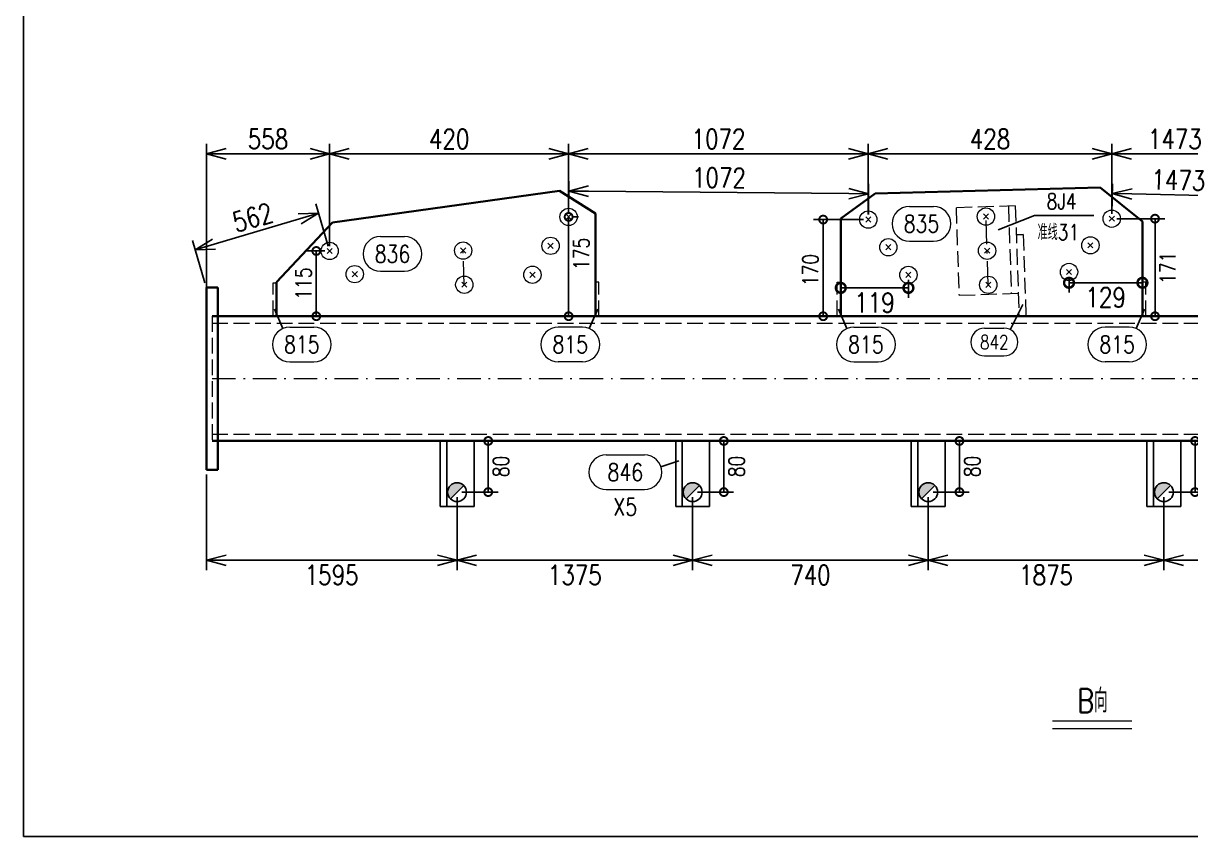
# Model space of a CAD drawing. Extents: x 1310 to 15542, y -76 to 8381.
# Drawn here: x 1516.4 to 1665, y 1193.8 to 1297.4 of the extents above; entities that cross this region are included whole.
import ezdxf
from ezdxf.enums import TextEntityAlignment as Align

# ---------------------------------------------------------------- set-up
doc = ezdxf.new("R2010")
doc.units = 0
doc.header["$MEASUREMENT"] = 0
doc.linetypes.add('一点画线', pattern=[5.2, 3, -1, 0.2, -1])
doc.linetypes.add('虚线', pattern=[2.75, 2, -0.75])
doc.layers.get('0').update_dxf_attribs({"linetype": 'CONTINUOUS', "lineweight": 25})
doc.layers.get('Defpoints').update_dxf_attribs({"linetype": 'CONTINUOUS'})
doc.layers.add('4', color=7, linetype='CONTINUOUS', lineweight=25)
doc.layers.add('5', color=7, linetype='CONTINUOUS', lineweight=25)
doc.styles.add('DimFont', font='simplex.shx', dxfattribs={"width": 0.8, "bigfont": 'gbhzfs.shx'})
doc.styles.get("Standard").update_dxf_attribs({"font": 'simplex.shx', "width": 0.7, "height": 3, "bigfont": 'gbhzfs.shx'})
doc.dimstyles.new('DHDxfDimStyleOpen30', dxfattribs={"dimtxt": 2.5, "dimasz": 2.5, "dimexe": 1.25, "dimexo": 0.625, "dimtad": 2, "dimtxsty": 'DimFont', "dimblk": 'OPEN30', "dimblk1": 'OPEN30', "dimblk2": 'OPEN30', "dimcen": 2.5, "dimadec": 0, "dimazin": 0, "dimtfac": 1, "dimtmove": 0, "dimatfit": 3, "dimfxl": 0, "dimarcsym": 0})

# ---------------------------------------------------------------- blocks, each defined once
blk = doc.blocks.new('板孔21.5')
at = {"layer": '5', "color": 7, "linetype": 'Continuous', "lineweight": 13}
for p, q in [((-0.3, -0.3), (0.3, 0.3)), ((0.3, -0.3), (-0.3, 0.3))]:
    blk.add_line(p, q, dxfattribs=at)
blk.add_circle((0, 0), 1, dxfattribs=at)
blk = doc.blocks.new('_OPEN30')
at = {"color": 0, "linetype": 'ByBlock', "lineweight": -2}
for p, q in [((-1, 0.268), (0, 0)), ((0, 0), (-1, -0.268)), ((0, 0), (-1, 0))]:
    blk.add_line(p, q, dxfattribs=at)
blk = doc.blocks.new('*D199')
at = {"layer": '5', "color": 96, "linetype": 'Continuous', "lineweight": -2}
for p, q in [((1555.25, 1269), (1553.65, 1274.4)), ((1551.6, 1272.49), (1540.7, 1269.26)), ((1539.55, 1264.35), (1537.95, 1269.75))]:
    blk.add_line(p, q, dxfattribs=at)
at = {"layer": 'Defpoints', "color": 0, "linetype": 'Continuous'}
for p in [(1538.3, 1268.55), (1555.42, 1268.4), (1539.73, 1263.75)]:
    blk.add_point(p, dxfattribs=at)
at = {"layer": '5', "color": 96, "linetype": 'Continuous', "lineweight": -2, "xscale": 2.5, "yscale": 2.5, "zscale": 2.5}
for p, rotation in [((1554, 1273.2), 16.50905445729036), ((1538.3, 1268.55), 196.5090544572904)]:
    blk.add_blockref('_OPEN30', p, dxfattribs=dict(at, rotation=rotation))
at = {"layer": '5', "color": 96, "linetype": 'Continuous', "lineweight": 18, "insert": (1545.62, 1272.67), "char_height": 2.5, "attachment_point": 5, "rotation": 16.5091, "line_spacing_factor": 0.6, "style": 'DimFont'}
blk.add_mtext('562', dxfattribs=at)
blk = doc.blocks.new('_DotSmall')
at = {"color": 0, "linetype": 'ByBlock', "const_width": 0.5}
blk.add_lwpolyline([(-0.0625, 0, 1), (0.0625, 0, 1)], format="xyb", close=True, dxfattribs=at)
blk = doc.blocks.new('*D201')
at = {"layer": '5', "color": 6, "linetype": 'Continuous', "lineweight": -2}
for p, q in [((1554.8, 1268.4), (1552.47, 1268.4)), ((1553.72, 1260.09), (1553.72, 1268.4)), ((1554.8, 1260.09), (1552.47, 1260.09))]:
    blk.add_line(p, q, dxfattribs=at)
at = {"layer": 'Defpoints', "color": 0, "linetype": 'Continuous'}
for p in [(1553.72, 1268.4), (1555.42, 1268.4), (1555.42, 1260.09)]:
    blk.add_point(p, dxfattribs=at)
at = {"layer": '5', "color": 6, "linetype": 'Continuous', "lineweight": -2, "xscale": 2, "yscale": 2, "zscale": 2}
for p, rotation in [((1553.72, 1268.4), 90), ((1553.72, 1260.09), 270)]:
    blk.add_blockref('_DotSmall', p, dxfattribs=dict(at, rotation=rotation))
at = {"layer": '5', "color": 6, "linetype": 'Continuous', "lineweight": 18, "insert": (1552.1, 1264.24), "char_height": 2, "attachment_point": 5, "rotation": 90, "line_spacing_factor": 0.6, "style": 'DimFont'}
blk.add_mtext('115', dxfattribs=at)
blk = doc.blocks.new('*D202')
at = {"layer": '5', "color": 6, "linetype": 'Continuous', "lineweight": -2}
for p, q in [((1585.85, 1260.09), (1585.85, 1272.74)), ((1586.47, 1272.74), (1587.1, 1272.74)), ((1586.47, 1260.09), (1587.1, 1260.09))]:
    blk.add_line(p, q, dxfattribs=at)
at = {"layer": 'Defpoints', "color": 0, "linetype": 'Continuous'}
for p in [(1585.85, 1272.74), (1585.85, 1272.74), (1585.85, 1260.09)]:
    blk.add_point(p, dxfattribs=at)
at = {"layer": '5', "color": 6, "linetype": 'Continuous', "lineweight": -2, "xscale": 2, "yscale": 2, "zscale": 2}
for p, rotation in [((1585.85, 1272.74), 90), ((1585.85, 1260.09), 270)]:
    blk.add_blockref('_DotSmall', p, dxfattribs=dict(at, rotation=rotation))
at = {"layer": '5', "color": 6, "linetype": 'Continuous', "lineweight": 18, "insert": (1587.47, 1268.03), "char_height": 2, "attachment_point": 5, "rotation": 90, "line_spacing_factor": 0.6, "style": 'DimFont'}
blk.add_mtext('175', dxfattribs=at)
blk = doc.blocks.new('*D203')
at = {"layer": '5', "color": 6, "linetype": 'Continuous', "lineweight": -2}
for p, q in [((1623.38, 1272.4), (1617.01, 1272.4)), ((1618.26, 1260.09), (1618.26, 1272.4)), ((1623.38, 1260.09), (1617.01, 1260.09))]:
    blk.add_line(p, q, dxfattribs=at)
at = {"layer": 'Defpoints', "color": 0, "linetype": 'Continuous'}
for p in [(1618.26, 1272.4), (1624, 1272.4), (1624, 1260.09)]:
    blk.add_point(p, dxfattribs=at)
at = {"layer": '5', "color": 6, "linetype": 'Continuous', "lineweight": -2, "xscale": 2, "yscale": 2, "zscale": 2}
for p, rotation in [((1618.26, 1272.4), 90), ((1618.26, 1260.09), 270)]:
    blk.add_blockref('_DotSmall', p, dxfattribs=dict(at, rotation=rotation))
at = {"layer": '5', "color": 6, "linetype": 'Continuous', "lineweight": 18, "insert": (1616.64, 1265.97), "char_height": 2, "attachment_point": 5, "rotation": 90, "line_spacing_factor": 0.6, "style": 'DimFont'}
blk.add_mtext('170', dxfattribs=at)
blk = doc.blocks.new('*D204')
at = {"layer": '5', "color": 6, "linetype": 'Continuous', "lineweight": -2}
for p, q in [((1655.63, 1272.51), (1661.76, 1272.51)), ((1660.51, 1260.09), (1660.51, 1272.51)), ((1655.63, 1260.09), (1661.76, 1260.09))]:
    blk.add_line(p, q, dxfattribs=at)
at = {"layer": 'Defpoints', "color": 0, "linetype": 'Continuous'}
for p in [(1655, 1272.51), (1660.51, 1272.51), (1655, 1260.09)]:
    blk.add_point(p, dxfattribs=at)
at = {"layer": '5', "color": 6, "linetype": 'Continuous', "lineweight": -2, "xscale": 2, "yscale": 2, "zscale": 2}
for p, rotation in [((1660.51, 1272.51), 90), ((1660.51, 1260.09), 270)]:
    blk.add_blockref('_DotSmall', p, dxfattribs=dict(at, rotation=rotation))
at = {"layer": '5', "color": 6, "linetype": 'Continuous', "lineweight": 18, "insert": (1662.13, 1266.26), "char_height": 2, "attachment_point": 5, "rotation": 90, "line_spacing_factor": 0.6, "style": 'DimFont'}
blk.add_mtext('171', dxfattribs=at)
blk = doc.blocks.new('*D211')
at = {"layer": '5', "color": 96, "linetype": 'Continuous', "lineweight": -2}
for p, q in [((1585.85, 1273.37), (1585.89, 1277.28)), ((1624.01, 1273.03), (1624.04, 1276.93)), ((1588.38, 1276), (1621.53, 1275.71))]:
    blk.add_line(p, q, dxfattribs=at)
at = {"layer": 'Defpoints', "color": 0, "linetype": 'Continuous'}
for p in [(1624.03, 1275.68), (1585.85, 1272.74), (1624, 1272.4)]:
    blk.add_point(p, dxfattribs=at)
at = {"layer": '5', "color": 96, "linetype": 'Continuous', "lineweight": -2, "xscale": 2.5, "yscale": 2.5, "zscale": 2.5}
for p, rotation in [((1585.88, 1276.03), 179.4860011184689), ((1624.03, 1275.68), 359.486001118469)]:
    blk.add_blockref('_OPEN30', p, dxfattribs=dict(at, rotation=rotation))
at = {"layer": '5', "color": 96, "linetype": 'Continuous', "lineweight": 18, "insert": (1604.99, 1277.73), "char_height": 2.5, "attachment_point": 5, "rotation": 359.486, "line_spacing_factor": 0.6, "style": 'DimFont'}
blk.add_mtext('1072', dxfattribs=at)
blk = doc.blocks.new('*D212')
at = {"layer": '5', "color": 96, "linetype": 'Continuous', "lineweight": -2}
for p, q in [((1655.02, 1273.14), (1655.1, 1276.97)), ((1657.57, 1275.67), (1668.64, 1275.41)), ((1671.08, 1272.77), (1671.17, 1276.61))]:
    blk.add_line(p, q, dxfattribs=at)
at = {"layer": 'Defpoints', "color": 0, "linetype": 'Continuous'}
for p in [(1671.14, 1275.36), (1655, 1272.51), (1671.07, 1272.15)]:
    blk.add_point(p, dxfattribs=at)
at = {"layer": '5', "color": 96, "linetype": 'Continuous', "lineweight": -2, "xscale": 2.5, "yscale": 2.5, "zscale": 2.5}
for p, rotation in [((1655.07, 1275.72), 178.6982102862975), ((1671.14, 1275.36), 358.6982102862975)]:
    blk.add_blockref('_OPEN30', p, dxfattribs=dict(at, rotation=rotation))
at = {"layer": '5', "color": 96, "linetype": 'Continuous', "lineweight": 18, "insert": (1663.48, 1277.41), "char_height": 2.5, "attachment_point": 5, "rotation": 358.6982, "line_spacing_factor": 0.6, "style": 'DimFont'}
blk.add_mtext('1473', dxfattribs=at)
blk = doc.blocks.new('*D215')
at = {"layer": '5', "color": 7, "linetype": 'Continuous', "lineweight": -2}
for p, q in [((1539.73, 1252.77), (1539.73, 1282.03)), ((1555.42, 1269.03), (1555.42, 1282.03)), ((1542.23, 1280.78), (1552.92, 1280.78))]:
    blk.add_line(p, q, dxfattribs=at)
at = {"layer": 'Defpoints', "color": 0, "linetype": 'Continuous'}
for p in [(1555.42, 1280.78), (1555.42, 1268.4), (1539.73, 1252.15)]:
    blk.add_point(p, dxfattribs=at)
at = {"layer": '5', "color": 7, "linetype": 'Continuous', "lineweight": -2, "xscale": 2.5, "yscale": 2.5, "zscale": 2.5, "rotation": 180}
blk.add_blockref('_OPEN30', (1539.73, 1280.78), dxfattribs=at)
at = {"layer": '5', "color": 7, "linetype": 'Continuous', "lineweight": -2, "xscale": 2.5, "yscale": 2.5, "zscale": 2.5}
blk.add_blockref('_OPEN30', (1555.42, 1280.78), dxfattribs=at)
at = {"layer": '5', "color": 7, "linetype": 'Continuous', "lineweight": 18, "insert": (1547.57, 1282.65), "char_height": 2.5, "attachment_point": 5, "line_spacing_factor": 0.6, "style": 'DimFont'}
blk.add_mtext('558', dxfattribs=at)
blk = doc.blocks.new('*D216')
at = {"layer": '5', "color": 7, "linetype": 'Continuous', "lineweight": -2}
for p, q in [((1555.42, 1269.03), (1555.42, 1282.03)), ((1585.85, 1273.37), (1585.85, 1282.03)), ((1557.92, 1280.78), (1583.35, 1280.78))]:
    blk.add_line(p, q, dxfattribs=at)
at = {"layer": 'Defpoints', "color": 0, "linetype": 'Continuous'}
for p in [(1585.85, 1280.78), (1585.85, 1272.74), (1555.42, 1268.4)]:
    blk.add_point(p, dxfattribs=at)
at = {"layer": '5', "color": 7, "linetype": 'Continuous', "lineweight": -2, "xscale": 2.5, "yscale": 2.5, "zscale": 2.5, "rotation": 180}
blk.add_blockref('_OPEN30', (1555.42, 1280.78), dxfattribs=at)
at = {"layer": '5', "color": 7, "linetype": 'Continuous', "lineweight": -2, "xscale": 2.5, "yscale": 2.5, "zscale": 2.5}
blk.add_blockref('_OPEN30', (1585.85, 1280.78), dxfattribs=at)
at = {"layer": '5', "color": 7, "linetype": 'Continuous', "lineweight": 18, "insert": (1570.64, 1282.65), "char_height": 2.5, "attachment_point": 5, "line_spacing_factor": 0.6, "style": 'DimFont'}
blk.add_mtext('420', dxfattribs=at)
blk = doc.blocks.new('*D217')
at = {"layer": '5', "color": 7, "linetype": 'Continuous', "lineweight": -2}
for p, q in [((1585.85, 1273.37), (1585.85, 1282.03)), ((1624, 1273.03), (1624, 1282.03)), ((1588.35, 1280.78), (1621.5, 1280.78))]:
    blk.add_line(p, q, dxfattribs=at)
at = {"layer": 'Defpoints', "color": 0, "linetype": 'Continuous'}
for p in [(1624, 1280.78), (1585.85, 1272.74), (1624, 1272.4)]:
    blk.add_point(p, dxfattribs=at)
at = {"layer": '5', "color": 7, "linetype": 'Continuous', "lineweight": -2, "xscale": 2.5, "yscale": 2.5, "zscale": 2.5, "rotation": 180}
blk.add_blockref('_OPEN30', (1585.85, 1280.78), dxfattribs=at)
at = {"layer": '5', "color": 7, "linetype": 'Continuous', "lineweight": -2, "xscale": 2.5, "yscale": 2.5, "zscale": 2.5}
blk.add_blockref('_OPEN30', (1624, 1280.78), dxfattribs=at)
at = {"layer": '5', "color": 7, "linetype": 'Continuous', "lineweight": 18, "insert": (1604.93, 1282.65), "char_height": 2.5, "attachment_point": 5, "line_spacing_factor": 0.6, "style": 'DimFont'}
blk.add_mtext('1072', dxfattribs=at)
blk = doc.blocks.new('*D218')
at = {"layer": '5', "color": 7, "linetype": 'Continuous', "lineweight": -2}
for p, q in [((1624, 1273.03), (1624, 1282.03)), ((1655, 1273.14), (1655, 1282.03)), ((1626.5, 1280.78), (1652.5, 1280.78))]:
    blk.add_line(p, q, dxfattribs=at)
at = {"layer": 'Defpoints', "color": 0, "linetype": 'Continuous'}
for p in [(1655, 1280.78), (1624, 1272.4), (1655, 1272.51)]:
    blk.add_point(p, dxfattribs=at)
at = {"layer": '5', "color": 7, "linetype": 'Continuous', "lineweight": -2, "xscale": 2.5, "yscale": 2.5, "zscale": 2.5, "rotation": 180}
blk.add_blockref('_OPEN30', (1624, 1280.78), dxfattribs=at)
at = {"layer": '5', "color": 7, "linetype": 'Continuous', "lineweight": -2, "xscale": 2.5, "yscale": 2.5, "zscale": 2.5}
blk.add_blockref('_OPEN30', (1655, 1280.78), dxfattribs=at)
at = {"layer": '5', "color": 7, "linetype": 'Continuous', "lineweight": 18, "insert": (1639.5, 1282.65), "char_height": 2.5, "attachment_point": 5, "line_spacing_factor": 0.6, "style": 'DimFont'}
blk.add_mtext('428', dxfattribs=at)
blk = doc.blocks.new('*D219')
at = {"layer": '5', "color": 7, "linetype": 'Continuous', "lineweight": -2}
for p, q in [((1655, 1273.14), (1655, 1282.03)), ((1671.07, 1272.77), (1671.07, 1282.03)), ((1657.5, 1280.78), (1668.57, 1280.78))]:
    blk.add_line(p, q, dxfattribs=at)
at = {"layer": 'Defpoints', "color": 0, "linetype": 'Continuous'}
for p in [(1671.07, 1280.78), (1655, 1272.51), (1671.07, 1272.15)]:
    blk.add_point(p, dxfattribs=at)
at = {"layer": '5', "color": 7, "linetype": 'Continuous', "lineweight": -2, "xscale": 2.5, "yscale": 2.5, "zscale": 2.5, "rotation": 180}
blk.add_blockref('_OPEN30', (1655, 1280.78), dxfattribs=at)
at = {"layer": '5', "color": 7, "linetype": 'Continuous', "lineweight": -2, "xscale": 2.5, "yscale": 2.5, "zscale": 2.5}
blk.add_blockref('_OPEN30', (1671.07, 1280.78), dxfattribs=at)
at = {"layer": '5', "color": 7, "linetype": 'Continuous', "lineweight": 18, "insert": (1663.03, 1282.65), "char_height": 2.5, "attachment_point": 5, "line_spacing_factor": 0.6, "style": 'DimFont'}
blk.add_mtext('1473', dxfattribs=at)
blk = doc.blocks.new('*D292')
at = {"color": 0, "linetype": 'Continuous', "lineweight": -2}
for p, q in [((1620.5, 1263.81), (1620.5, 1262.45)), ((1620.5, 1263.7), (1629.11, 1263.7)), ((1629.11, 1264.73), (1629.11, 1262.45))]:
    blk.add_line(p, q, dxfattribs=at)
at = {"layer": 'Defpoints', "color": 0, "linetype": 'Continuous'}
for p in [(1629.11, 1265.36), (1620.5, 1264.43), (1629.11, 1263.7)]:
    blk.add_point(p, dxfattribs=at)
at = {"color": 0, "linetype": 'Continuous', "lineweight": -2, "xscale": 2.5, "yscale": 2.5, "zscale": 2.5, "rotation": 180}
blk.add_blockref('_DotSmall', (1620.5, 1263.7), dxfattribs=at)
at = {"color": 0, "linetype": 'Continuous', "lineweight": -2, "xscale": 2.5, "yscale": 2.5, "zscale": 2.5}
blk.add_blockref('_DotSmall', (1629.11, 1263.7), dxfattribs=at)
at = {"color": 0, "linetype": 'Continuous', "insert": (1624.8, 1261.83), "char_height": 2.5, "attachment_point": 5, "style": 'DimFont'}
blk.add_mtext('119', dxfattribs=at)
blk = doc.blocks.new('*D293')
at = {"color": 0, "linetype": 'Continuous', "lineweight": -2}
for p, q in [((1649.56, 1265.1), (1649.56, 1263.1)), ((1658.91, 1263.67), (1658.91, 1265.6)), ((1649.56, 1264.35), (1658.91, 1264.35))]:
    blk.add_line(p, q, dxfattribs=at)
at = {"layer": 'Defpoints', "color": 0, "linetype": 'Continuous'}
for p in [(1649.56, 1265.73), (1658.91, 1264.35), (1658.91, 1263.05)]:
    blk.add_point(p, dxfattribs=at)
at = {"color": 0, "linetype": 'Continuous', "lineweight": -2, "xscale": 2.5, "yscale": 2.5, "zscale": 2.5, "rotation": 180}
blk.add_blockref('_DotSmall', (1649.56, 1264.35), dxfattribs=at)
at = {"color": 0, "linetype": 'Continuous', "lineweight": -2, "xscale": 2.5, "yscale": 2.5, "zscale": 2.5}
blk.add_blockref('_DotSmall', (1658.91, 1264.35), dxfattribs=at)
at = {"color": 0, "linetype": 'Continuous', "insert": (1654.23, 1262.48), "char_height": 2.5, "attachment_point": 5, "style": 'DimFont'}
blk.add_mtext('129', dxfattribs=at)
blk = doc.blocks.new('*D315')
at = {"layer": '5', "color": 6, "linetype": 'Continuous', "lineweight": -2}
for p, q in [((1574.43, 1244.21), (1576.86, 1244.21)), ((1575.61, 1237.7), (1575.61, 1244.21)), ((1572.27, 1237.7), (1576.86, 1237.7))]:
    blk.add_line(p, q, dxfattribs=at)
at = {"layer": 'Defpoints', "color": 0, "linetype": 'Continuous'}
for p in [(1573.8, 1244.21), (1575.61, 1244.21), (1571.64, 1237.7)]:
    blk.add_point(p, dxfattribs=at)
at = {"layer": '5', "color": 6, "linetype": 'Continuous', "lineweight": -2, "xscale": 2, "yscale": 2, "zscale": 2}
for p, rotation in [((1575.61, 1244.21), 90), ((1575.61, 1237.7), 270)]:
    blk.add_blockref('_DotSmall', p, dxfattribs=dict(at, rotation=rotation))
at = {"layer": '5', "color": 6, "linetype": 'Continuous', "lineweight": 18, "insert": (1577.24, 1240.96), "char_height": 2, "attachment_point": 5, "rotation": 90, "style": 'DimFont'}
blk.add_mtext('80', dxfattribs=at)
blk = doc.blocks.new('*D316')
at = {"layer": '5', "color": 6, "linetype": 'Continuous', "lineweight": -2}
for p, q in [((1604.43, 1244.21), (1606.86, 1244.21)), ((1605.61, 1237.7), (1605.61, 1244.21)), ((1602.27, 1237.7), (1606.86, 1237.7))]:
    blk.add_line(p, q, dxfattribs=at)
at = {"layer": 'Defpoints', "color": 0, "linetype": 'Continuous'}
for p in [(1603.8, 1244.21), (1605.61, 1244.21), (1601.64, 1237.7)]:
    blk.add_point(p, dxfattribs=at)
at = {"layer": '5', "color": 6, "linetype": 'Continuous', "lineweight": -2, "xscale": 2, "yscale": 2, "zscale": 2}
for p, rotation in [((1605.61, 1244.21), 90), ((1605.61, 1237.7), 270)]:
    blk.add_blockref('_DotSmall', p, dxfattribs=dict(at, rotation=rotation))
at = {"layer": '5', "color": 6, "linetype": 'Continuous', "lineweight": 18, "insert": (1607.24, 1240.96), "char_height": 2, "attachment_point": 5, "rotation": 90, "style": 'DimFont'}
blk.add_mtext('80', dxfattribs=at)
blk = doc.blocks.new('*D317')
at = {"layer": '5', "color": 6, "linetype": 'Continuous', "lineweight": -2}
for p, q in [((1634.43, 1244.21), (1636.86, 1244.21)), ((1635.61, 1237.7), (1635.61, 1244.21)), ((1632.27, 1237.7), (1636.86, 1237.7))]:
    blk.add_line(p, q, dxfattribs=at)
at = {"layer": 'Defpoints', "color": 0, "linetype": 'Continuous'}
for p in [(1633.8, 1244.21), (1635.61, 1244.21), (1631.64, 1237.7)]:
    blk.add_point(p, dxfattribs=at)
at = {"layer": '5', "color": 6, "linetype": 'Continuous', "lineweight": -2, "xscale": 2, "yscale": 2, "zscale": 2}
for p, rotation in [((1635.61, 1244.21), 90), ((1635.61, 1237.7), 270)]:
    blk.add_blockref('_DotSmall', p, dxfattribs=dict(at, rotation=rotation))
at = {"layer": '5', "color": 6, "linetype": 'Continuous', "lineweight": 18, "insert": (1637.24, 1240.96), "char_height": 2, "attachment_point": 5, "rotation": 90, "style": 'DimFont'}
blk.add_mtext('80', dxfattribs=at)
blk = doc.blocks.new('*D318')
at = {"layer": '5', "color": 6, "linetype": 'Continuous', "lineweight": -2}
for p, q in [((1664.43, 1244.21), (1666.86, 1244.21)), ((1665.61, 1237.7), (1665.61, 1244.21)), ((1662.27, 1237.7), (1666.86, 1237.7))]:
    blk.add_line(p, q, dxfattribs=at)
at = {"layer": 'Defpoints', "color": 0, "linetype": 'Continuous'}
for p in [(1663.8, 1244.21), (1665.61, 1244.21), (1661.64, 1237.7)]:
    blk.add_point(p, dxfattribs=at)
at = {"layer": '5', "color": 6, "linetype": 'Continuous', "lineweight": -2, "xscale": 2, "yscale": 2, "zscale": 2}
for p, rotation in [((1665.61, 1244.21), 90), ((1665.61, 1237.7), 270)]:
    blk.add_blockref('_DotSmall', p, dxfattribs=dict(at, rotation=rotation))
at = {"layer": '5', "color": 6, "linetype": 'Continuous', "lineweight": 18, "insert": (1667.24, 1240.96), "char_height": 2, "attachment_point": 5, "rotation": 90, "style": 'DimFont'}
blk.add_mtext('80', dxfattribs=at)
blk = doc.blocks.new('*D320')
at = {"color": 0, "linetype": 'Continuous', "lineweight": -2}
for p, q in [((1539.73, 1239.93), (1539.73, 1227.77)), ((1571.64, 1237.07), (1571.64, 1227.77)), ((1542.23, 1229.02), (1569.14, 1229.02))]:
    blk.add_line(p, q, dxfattribs=at)
at = {"layer": 'Defpoints', "color": 0, "linetype": 'Continuous'}
for p in [(1539.73, 1240.55), (1571.64, 1237.7), (1571.64, 1229.02)]:
    blk.add_point(p, dxfattribs=at)
at = {"color": 0, "linetype": 'Continuous', "lineweight": -2, "xscale": 2.5, "yscale": 2.5, "zscale": 2.5, "rotation": 180}
blk.add_blockref('_OPEN30', (1539.73, 1229.02), dxfattribs=at)
at = {"color": 0, "linetype": 'Continuous', "lineweight": -2, "xscale": 2.5, "yscale": 2.5, "zscale": 2.5}
blk.add_blockref('_OPEN30', (1571.64, 1229.02), dxfattribs=at)
at = {"color": 0, "linetype": 'Continuous', "insert": (1555.68, 1227.15), "char_height": 2.5, "attachment_point": 5, "style": 'DimFont'}
blk.add_mtext('1595', dxfattribs=at)
blk = doc.blocks.new('*D321')
at = {"color": 0, "linetype": 'Continuous', "lineweight": -2}
for p, q in [((1571.64, 1237.07), (1571.64, 1227.77)), ((1601.64, 1237.07), (1601.64, 1227.77)), ((1574.14, 1229.02), (1599.14, 1229.02))]:
    blk.add_line(p, q, dxfattribs=at)
at = {"layer": 'Defpoints', "color": 0, "linetype": 'Continuous'}
for p in [(1571.64, 1237.7), (1601.64, 1237.7), (1601.64, 1229.02)]:
    blk.add_point(p, dxfattribs=at)
at = {"color": 0, "linetype": 'Continuous', "lineweight": -2, "xscale": 2.5, "yscale": 2.5, "zscale": 2.5, "rotation": 180}
blk.add_blockref('_OPEN30', (1571.64, 1229.02), dxfattribs=at)
at = {"color": 0, "linetype": 'Continuous', "lineweight": -2, "xscale": 2.5, "yscale": 2.5, "zscale": 2.5}
blk.add_blockref('_OPEN30', (1601.64, 1229.02), dxfattribs=at)
at = {"color": 0, "linetype": 'Continuous', "insert": (1586.64, 1227.15), "char_height": 2.5, "attachment_point": 5, "style": 'DimFont'}
blk.add_mtext('1375', dxfattribs=at)
blk = doc.blocks.new('*D322')
at = {"color": 0, "linetype": 'Continuous', "lineweight": -2}
for p, q in [((1601.64, 1237.07), (1601.64, 1227.77)), ((1631.64, 1237.07), (1631.64, 1227.77)), ((1604.14, 1229.02), (1629.14, 1229.02))]:
    blk.add_line(p, q, dxfattribs=at)
at = {"layer": 'Defpoints', "color": 0, "linetype": 'Continuous'}
for p in [(1601.64, 1237.7), (1631.64, 1237.7), (1631.64, 1229.02)]:
    blk.add_point(p, dxfattribs=at)
at = {"color": 0, "linetype": 'Continuous', "lineweight": -2, "xscale": 2.5, "yscale": 2.5, "zscale": 2.5, "rotation": 180}
blk.add_blockref('_OPEN30', (1601.64, 1229.02), dxfattribs=at)
at = {"color": 0, "linetype": 'Continuous', "lineweight": -2, "xscale": 2.5, "yscale": 2.5, "zscale": 2.5}
blk.add_blockref('_OPEN30', (1631.64, 1229.02), dxfattribs=at)
at = {"color": 0, "linetype": 'Continuous', "insert": (1616.64, 1227.15), "char_height": 2.5, "attachment_point": 5, "style": 'DimFont'}
blk.add_mtext('740', dxfattribs=at)
blk = doc.blocks.new('*D323')
at = {"color": 0, "linetype": 'Continuous', "lineweight": -2}
for p, q in [((1631.64, 1237.07), (1631.64, 1227.77)), ((1661.64, 1237.07), (1661.64, 1227.77)), ((1634.14, 1229.02), (1659.14, 1229.02))]:
    blk.add_line(p, q, dxfattribs=at)
at = {"layer": 'Defpoints', "color": 0, "linetype": 'Continuous'}
for p in [(1631.64, 1237.7), (1661.64, 1237.7), (1661.64, 1229.02)]:
    blk.add_point(p, dxfattribs=at)
at = {"color": 0, "linetype": 'Continuous', "lineweight": -2, "xscale": 2.5, "yscale": 2.5, "zscale": 2.5, "rotation": 180}
blk.add_blockref('_OPEN30', (1631.64, 1229.02), dxfattribs=at)
at = {"color": 0, "linetype": 'Continuous', "lineweight": -2, "xscale": 2.5, "yscale": 2.5, "zscale": 2.5}
blk.add_blockref('_OPEN30', (1661.64, 1229.02), dxfattribs=at)
at = {"color": 0, "linetype": 'Continuous', "insert": (1646.64, 1227.15), "char_height": 2.5, "attachment_point": 5, "style": 'DimFont'}
blk.add_mtext('1875', dxfattribs=at)
blk = doc.blocks.new('*D324')
at = {"color": 0, "linetype": 'Continuous', "lineweight": -2}
for p, q in [((1661.64, 1237.07), (1661.64, 1227.77)), ((1691.64, 1237.07), (1691.64, 1227.77)), ((1664.14, 1229.02), (1689.14, 1229.02))]:
    blk.add_line(p, q, dxfattribs=at)
at = {"layer": 'Defpoints', "color": 0, "linetype": 'Continuous'}
for p in [(1661.64, 1237.7), (1691.64, 1237.7), (1691.64, 1229.02)]:
    blk.add_point(p, dxfattribs=at)
at = {"color": 0, "linetype": 'Continuous', "lineweight": -2, "xscale": 2.5, "yscale": 2.5, "zscale": 2.5, "rotation": 180}
blk.add_blockref('_OPEN30', (1661.64, 1229.02), dxfattribs=at)
at = {"color": 0, "linetype": 'Continuous', "lineweight": -2, "xscale": 2.5, "yscale": 2.5, "zscale": 2.5}
blk.add_blockref('_OPEN30', (1691.64, 1229.02), dxfattribs=at)
at = {"color": 0, "linetype": 'Continuous', "insert": (1676.64, 1227.15), "char_height": 2.5, "attachment_point": 5, "style": 'DimFont'}
blk.add_mtext('1875', dxfattribs=at)
blk = doc.blocks.new('CTDHK')
at = {"color": 0, "linetype": 'Continuous'}
for p, q in [((0, 0), (0, 210)), ((297, 0), (0, 0))]:
    blk.add_line(p, q, dxfattribs=at)

msp = doc.modelspace()

# ---------------------------------------------------------------- hatches: boundary and pattern name
for points in [[(1572.492, 1238.549, 0.6681786), (1570.443, 1237.7, 0.1989124), (1570.795, 1236.851)], [(1602.492, 1238.549, 0.6681786), (1600.443, 1237.7, 0.1989124), (1600.795, 1236.851)], [(1632.492, 1238.549, 0.6681786), (1630.443, 1237.7, 0.1989124), (1630.795, 1236.851)], [(1662.492, 1238.549, 0.6681786), (1660.443, 1237.7, 0.1989124), (1660.795, 1236.851)]]:
    msp.add_hatch(color=256).paths.add_polyline_path(points)

# ---------------------------------------------------------------- linework, layer by layer
at = {"color": 4, "linetype": 'Continuous'}
for p, q in [((1640.557, 1271.086), (1645.145, 1272.903)), ((1645.145, 1272.903), (1652.735, 1272.903))]:
    msp.add_line(p, q, dxfattribs=at)
at = {"color": 0, "linetype": 'Continuous'}
for p, q in [((1643.725, 1270.478), (1642.844, 1270.447)), ((1548.384, 1261), (1549.457, 1258.517)), ((1589.559, 1261), (1588.485, 1258.517)), ((1620.214, 1261), (1621.288, 1258.517)), ((1643.698, 1261.571), (1642.077, 1258.374)), ((1659.189, 1261), (1658.116, 1258.517)), ((1599.862, 1241.679), (1597.588, 1240.926))]:
    msp.add_line(p, q, dxfattribs=at)
for p, q in [((1569.482, 1244.212), (1573.802, 1244.212)), ((1569.482, 1235.849), (1569.482, 1244.212)), ((1570.322, 1235.849), (1570.322, 1244.212)), ((1573.802, 1244.212), (1573.802, 1235.849)), ((1599.482, 1244.212), (1603.802, 1244.212)), ((1599.482, 1235.849), (1599.482, 1244.212)), ((1600.322, 1235.849), (1600.322, 1244.212)), ((1603.802, 1244.212), (1603.802, 1235.849)), ((1629.482, 1244.212), (1633.802, 1244.212)), ((1629.482, 1235.849), (1629.482, 1244.212)), ((1630.322, 1235.849), (1630.322, 1244.212)), ((1633.802, 1244.212), (1633.802, 1235.849)), ((1659.482, 1244.212), (1663.802, 1244.212)), ((1659.482, 1235.849), (1659.482, 1244.212)), ((1660.322, 1235.849), (1660.322, 1244.212)), ((1663.802, 1244.212), (1663.802, 1235.849)), ((1572.492, 1238.549), (1570.795, 1236.851)), ((1602.492, 1238.549), (1600.795, 1236.851)), ((1632.492, 1238.549), (1630.795, 1236.851)), ((1662.492, 1238.549), (1660.795, 1236.851)), ((1573.802, 1235.849), (1569.482, 1235.849)), ((1603.802, 1235.849), (1599.482, 1235.849)), ((1633.802, 1235.849), (1629.482, 1235.849)), ((1663.802, 1235.849), (1659.482, 1235.849))]:
    msp.add_line(p, q)
for centre in [(1571.643, 1237.7), (1601.643, 1237.7), (1631.643, 1237.7), (1661.643, 1237.7)]:
    msp.add_circle(centre, 1.201)
at = {"layer": '4', "color": 1, "linetype": 'Continuous', "lineweight": 18}
msp.add_lwpolyline([(1516.422, 1403.831), (1516.422, 1193.831), (1813.422, 1193.831), (1813.422, 1403.831)], close=True, dxfattribs=at)
at = {"layer": '5', "color": 7, "linetype": 'Continuous', "lineweight": 35}
for p, q in [((1555.798, 1272.007), (1584.666, 1276.048)), ((1584.666, 1276.048), (1589.276, 1273.167)), ((1620.497, 1272.546), (1624.899, 1275.737)), ((1624.899, 1275.737), (1653.533, 1276.477)), ((1653.533, 1276.477), (1658.907, 1272.17)), ((1589.276, 1273.167), (1589.276, 1260.088)), ((1620.497, 1260.088), (1620.497, 1272.546)), ((1548.666, 1264.438), (1555.798, 1272.007)), ((1658.907, 1272.17), (1658.907, 1260.088)), ((1541.175, 1263.749), (1539.725, 1263.749)), ((1539.725, 1263.749), (1539.725, 1240.551)), ((1541.175, 1240.551), (1541.175, 1263.749)), ((1548.666, 1260.088), (1548.666, 1264.438)), ((1801.789, 1260.088), (1540.45, 1260.088)), ((1589.276, 1260.088), (1548.666, 1260.088)), ((1658.907, 1260.088), (1620.497, 1260.088)), ((1540.45, 1244.212), (1801.789, 1244.212)), ((1539.725, 1240.551), (1541.175, 1240.551))]:
    msp.add_line(p, q, dxfattribs=at)
at = {"layer": '5', "color": 1, "linetype": 'Continuous', "lineweight": 18}
for p, q in [((1629.232, 1274.076), (1632.319, 1274.076)), ((1561.876, 1270.231), (1564.963, 1270.231)), ((1629.232, 1269.666), (1632.319, 1269.666)), ((1561.876, 1265.821), (1564.963, 1265.821)), ((1550.333, 1258.698), (1553.42, 1258.698)), ((1587.61, 1258.698), (1584.523, 1258.698)), ((1622.163, 1258.698), (1625.25, 1258.698)), ((1638.81, 1258.564), (1641.279, 1258.564)), ((1657.24, 1258.698), (1654.153, 1258.698)), ((1638.81, 1255.036), (1641.279, 1255.036)), ((1550.333, 1254.288), (1553.42, 1254.288)), ((1587.61, 1254.288), (1584.523, 1254.288)), ((1622.163, 1254.288), (1625.25, 1254.288)), ((1657.24, 1254.288), (1654.153, 1254.288)), ((1590.644, 1242.438), (1595.495, 1242.438)), ((1590.644, 1238.028), (1595.495, 1238.028))]:
    msp.add_line(p, q, dxfattribs=at)
at = {"layer": '5', "color": 7, "linetype": '虚线', "lineweight": 18}
for p, q in [((1642.717, 1274.152), (1635.173, 1273.893)), ((1635.173, 1273.893), (1635.556, 1262.721)), ((1641.835, 1274.122), (1642.218, 1262.949)), ((1642.717, 1274.152), (1643.198, 1260.118)), ((1643.725, 1270.478), (1644.079, 1260.148)), ((1548.231, 1260.088), (1548.231, 1264.35)), ((1548.231, 1264.35), (1548.666, 1264.35)), ((1548.666, 1264.35), (1548.666, 1260.088)), ((1589.711, 1264.433), (1589.276, 1264.433)), ((1589.276, 1264.433), (1589.276, 1260.088)), ((1589.711, 1260.088), (1589.711, 1264.433)), ((1620.062, 1260.088), (1620.062, 1264.433)), ((1620.062, 1264.433), (1620.497, 1264.433)), ((1620.497, 1264.433), (1620.497, 1260.088)), ((1659.342, 1264.433), (1658.907, 1264.433)), ((1659.342, 1260.088), (1659.342, 1264.433)), ((1643.1, 1262.98), (1635.556, 1262.721)), ((1540.45, 1260.088), (1540.45, 1244.212)), ((1540.45, 1259.206), (1801.789, 1259.206)), ((1540.45, 1245.094), (1801.789, 1245.094))]:
    msp.add_line(p, q, dxfattribs=at)
at = {"layer": '5', "color": 1, "linetype": '一点画线', "lineweight": 18}
for p, q in [((1639.285, 1264.089), (1638.988, 1272.783)), ((1572.569, 1264.104), (1572.42, 1268.451)), ((1540.45, 1252.15), (1801.789, 1252.15))]:
    msp.add_line(p, q, dxfattribs=at)
at = {"layer": '5', "color": 2, "linetype": 'Continuous', "lineweight": 18}
for p, q in [((1647.443, 1208.587), (1657.55, 1208.587)), ((1647.443, 1207.587), (1657.55, 1207.587))]:
    msp.add_line(p, q, dxfattribs=at)
at = {"layer": '5', "color": 1, "linetype": 'Continuous', "lineweight": 18}
for centre, radius, start, end in [((1629.232, 1271.871), 2.205, 90, 270), ((1632.319, 1271.871), 2.205, 270, 90), ((1561.876, 1268.026), 2.205, 90, 270), ((1564.963, 1268.026), 2.205, 270, 90), ((1550.333, 1256.493), 2.205, 90, 270), ((1553.42, 1256.493), 2.205, 270, 90), ((1584.523, 1256.493), 2.205, 90, 270), ((1587.61, 1256.493), 2.205, 270, 90), ((1622.163, 1256.493), 2.205, 90, 270), ((1625.25, 1256.493), 2.205, 270, 90), ((1638.81, 1256.8), 1.764, 90, 270), ((1641.279, 1256.8), 1.764, 270, 90), ((1654.153, 1256.493), 2.205, 90, 270), ((1657.24, 1256.493), 2.205, 270, 90), ((1590.644, 1240.233), 2.205, 90, 270), ((1595.495, 1240.233), 2.205, 270, 90)]:
    msp.add_arc(centre, radius, start, end, dxfattribs=at)

# ---------------------------------------------------------------- block references
at = {"color": 2, "linetype": 'Continuous'}
msp.add_blockref('CTDHK', (1516.422, 1193.831), dxfattribs=at)
at = {"layer": '5', "color": 7, "linetype": 'Continuous', "lineweight": 35, "xscale": 1.102500000000873, "yscale": 1.102499999999964, "zscale": 1.1025}
for p in [(1585.849, 1272.744), (1638.988, 1272.783), (1624.004, 1272.402), (1655.001, 1272.513), (1555.424, 1268.402), (1572.42, 1268.451), (1583.544, 1269.056), (1626.556, 1268.88), (1639.136, 1268.436), (1652.281, 1269.119), (1558.616, 1265.447), (1581.239, 1265.367), (1629.108, 1265.358), (1649.561, 1265.725), (1572.569, 1264.104), (1639.285, 1264.089)]:
    msp.add_blockref('板孔21.5', p, dxfattribs=at)

# ---------------------------------------------------------------- texts
at = {"layer": '5', "color": 4, "linetype": 'Continuous', "lineweight": 18, "width": 0.8}
for s, p in [('8J4', (1648.62, 1274.733)), ('准线31', (1648.211, 1270.791))]:
    msp.add_text(s, height=2, dxfattribs=at).set_placement(p, align=Align.MIDDLE_CENTER)
at = {"layer": '5', "color": 1, "linetype": 'Continuous', "lineweight": 18, "width": 0.8}
for s, height, p in [('835', 2.205, (1630.775, 1271.871)), ('836', 2.205, (1563.419, 1268.026)), ('815', 2.205, (1551.876, 1256.493)), ('815', 2.205, (1586.066, 1256.493)), ('815', 2.205, (1623.707, 1256.493)), ('842', 1.764, (1640.045, 1256.8)), ('815', 2.205, (1655.697, 1256.493)), ('846', 2.205, (1593.069, 1240.233)), ('X5', 2.205, (1593.069, 1235.823))]:
    msp.add_text(s, height=height, dxfattribs=at).set_placement(p, align=Align.MIDDLE_CENTER)
at = {"layer": '5', "color": 2, "linetype": 'Continuous', "lineweight": 18, "width": 0.8}
msp.add_text('B向', height=3, dxfattribs=at).set_placement((1652.541, 1211.141), align=Align.MIDDLE_CENTER)

# ---------------------------------------------------------------- dimensions: what is measured, and where the dimension line sits
at = {"color": 0, "linetype": 'Continuous'}
for base, p1, p2, text, override, picture, middle in [((1629.108, 1263.704), (1620.497, 1264.433), (1629.108, 1265.358), '119', {"dimblk1": 'DotSmall', "dimblk2": 'DotSmall', "dimsah": 1}, '*D292', (1624.802, 1261.829)), ((1658.907, 1264.353), (1649.561, 1265.725), (1658.907, 1263.047), '129', {"dimblk1": 'DotSmall', "dimblk2": 'DotSmall', "dimsah": 1}, '*D293', (1654.234, 1262.478)), ((1601.643, 1229.022), (1571.643, 1237.7), (1601.643, 1237.7), '1375', {"dimtmove": 1}, '*D321', (1586.643, 1227.147)), ((1631.643, 1229.022), (1601.643, 1237.7), (1631.643, 1237.7), '740', {"dimtmove": 1}, '*D322', (1616.643, 1227.147)), ((1661.643, 1229.022), (1631.643, 1237.7), (1661.643, 1237.7), '1875', {"dimtmove": 1}, '*D323', (1646.643, 1227.147)), ((1691.643, 1229.022), (1661.643, 1237.7), (1691.643, 1237.7), '1875', {"dimtmove": 1}, '*D324', (1676.643, 1227.147))]:
    dim = msp.add_linear_dim(base=base, p1=p1, p2=p2, text=text, dimstyle='DHDxfDimStyleOpen30', override=override, dxfattribs=at)
    dim.commit()
    dim.dimension.update_dxf_attribs({"geometry": picture, "text_midpoint": middle})
dim = msp.add_linear_dim(base=(1571.643, 1229.022), p1=(1539.725, 1240.551), p2=(1571.643, 1237.7), text='1595', dimstyle='DHDxfDimStyleOpen30', dxfattribs=at)
dim.commit()
dim.dimension.update_dxf_attribs({"geometry": '*D320', "text_midpoint": (1555.684, 1227.147)})
at = {"layer": '5', "color": 7, "linetype": 'Continuous', "lineweight": 18}
for base, p1, p2, text, picture, middle in [((1555.424, 1280.777), (1539.725, 1252.15), (1555.424, 1268.402), '558', '*D215', (1547.574, 1280.777)), ((1585.849, 1280.777), (1555.424, 1268.402), (1585.849, 1272.744), '420', '*D216', (1570.637, 1280.777)), ((1624.004, 1280.777), (1585.849, 1272.744), (1624.004, 1272.402), '1072', '*D217', (1604.926, 1280.777)), ((1655.001, 1280.777), (1624.004, 1272.402), (1655.001, 1272.513), '428', '*D218', (1639.502, 1280.777)), ((1671.068, 1280.777), (1655.001, 1272.513), (1671.068, 1272.148), '1473', '*D219', (1663.035, 1280.777))]:
    dim = msp.add_linear_dim(base=base, p1=p1, p2=p2, text=text, dimstyle='DHDxfDimStyleOpen30', override={"dimtxt": 2.5, "dimclrd": 7, "dimclre": 7, "dimclrt": 7}, dxfattribs=at)
    dim.commit()
    dim.dimension.update_dxf_attribs({"geometry": picture, "text_midpoint": middle, "dimtype": 160})
at = {"layer": '5', "color": 96, "linetype": 'Continuous', "lineweight": 18}
for base, p1, p2, angle, text, picture, middle in [((1624.033, 1275.683), (1585.849, 1272.744), (1624.004, 1272.402), 359.486, '1072', '*D211', (1604.969, 1275.854)), ((1671.141, 1275.357), (1655.001, 1272.513), (1671.068, 1272.148), 358.69821, '1473', '*D212', (1663.436, 1275.532)), ((1538.302, 1268.551), (1555.424, 1268.402), (1539.725, 1263.749), 196.50905, '562', '*D199', (1546.151, 1270.877))]:
    dim = msp.add_linear_dim(base=base, p1=p1, p2=p2, angle=angle, text=text, dimstyle='DHDxfDimStyleOpen30', override={"dimtxt": 2.5, "dimclrd": 96, "dimclre": 96, "dimclrt": 96}, dxfattribs=at)
    dim.commit()
    dim.dimension.update_dxf_attribs({"geometry": picture, "text_midpoint": middle, "dimtype": 161})
at = {"layer": '5', "color": 6, "linetype": 'Continuous', "lineweight": 18}
for base, p1, p2, text, picture, middle in [((1585.849, 1272.744), (1585.849, 1260.088), (1585.849, 1272.744), '175', '*D202', (1585.849, 1268.026)), ((1618.263, 1272.402), (1624.004, 1260.088), (1624.004, 1272.402), '170', '*D203', (1618.263, 1265.969)), ((1660.507, 1272.513), (1655.001, 1260.088), (1655.001, 1272.513), '171', '*D204', (1660.507, 1266.262)), ((1553.724, 1268.402), (1555.424, 1260.088), (1555.424, 1268.402), '115', '*D201', (1553.724, 1264.245))]:
    dim = msp.add_linear_dim(base=base, p1=p1, p2=p2, angle=90, text=text, dimstyle='DHDxfDimStyleOpen30', override={"dimtxt": 2, "dimasz": 2, "dimblk1": 'DotSmall', "dimblk2": 'DotSmall', "dimsah": 1, "dimclrd": 6, "dimclre": 6, "dimclrt": 6}, dxfattribs=at)
    dim.commit()
    dim.dimension.update_dxf_attribs({"geometry": picture, "text_midpoint": middle, "dimtype": 161})
for base, p1, p2, picture, middle in [((1575.614, 1244.212), (1571.643, 1237.7), (1573.802, 1244.212), '*D315', (1577.239, 1240.956)), ((1605.614, 1244.212), (1601.643, 1237.7), (1603.802, 1244.212), '*D316', (1607.239, 1240.956)), ((1635.614, 1244.212), (1631.643, 1237.7), (1633.802, 1244.212), '*D317', (1637.239, 1240.956)), ((1665.614, 1244.212), (1661.643, 1237.7), (1663.802, 1244.212), '*D318', (1667.239, 1240.956))]:
    dim = msp.add_linear_dim(base=base, p1=p1, p2=p2, angle=90, text='80', dimstyle='DHDxfDimStyleOpen30', override={"dimtxt": 2, "dimasz": 2, "dimblk1": 'DotSmall', "dimblk2": 'DotSmall', "dimsah": 1, "dimclrd": 6, "dimclre": 6, "dimclrt": 6}, dxfattribs=at)
    dim.commit()
    dim.dimension.update_dxf_attribs({"geometry": picture, "text_midpoint": middle})

doc.saveas('drawing.dxf')
